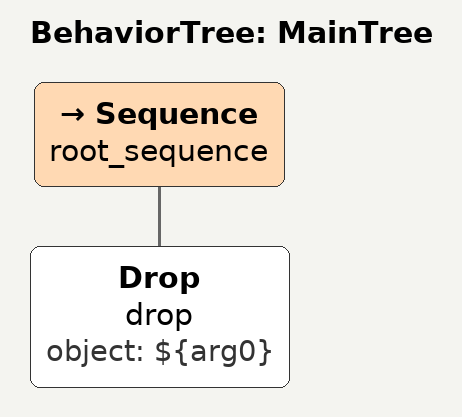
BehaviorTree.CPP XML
<root main_tree_to_execute = "MainTree" >
    <BehaviorTree ID="MainTree">
       <Sequence name="root_sequence">
           <Drop    name="drop" object="${arg0}"/>
       </Sequence>
    </BehaviorTree>
</root>
